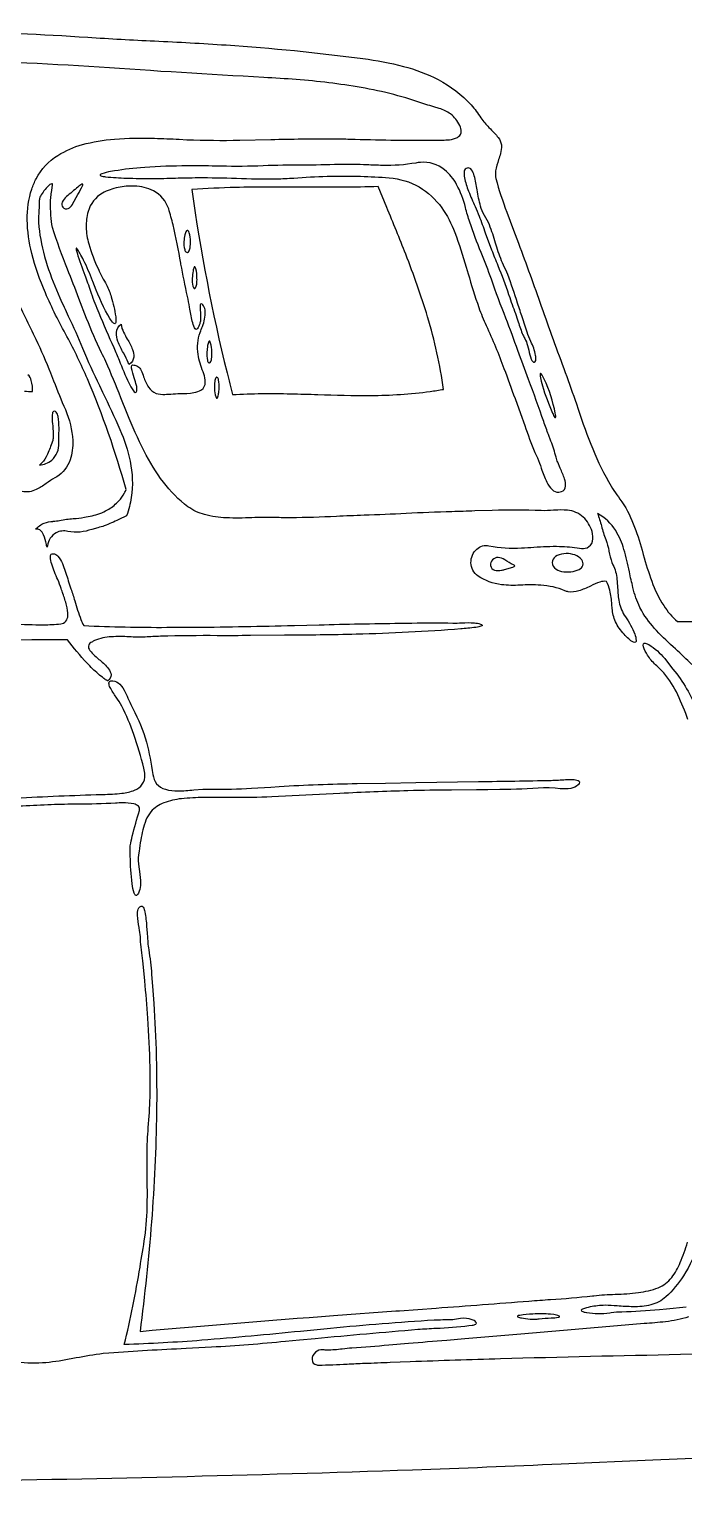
# Model space of a CAD drawing. Header units: metres. Extents: x 2.1 to 14.1, y 6 to 10.8.
# Drawn here: x 8.646 to 10.765, y 6.061 to 10.788 of the extents above; entities that cross this region are included whole.
import ezdxf

# ---------------------------------------------------------------- set-up
doc = ezdxf.new("R2010")
doc.units = ezdxf.units.M

msp = doc.modelspace()

# ---------------------------------------------------------------- linework, layer by layer
at = {"layer": 'truck', "color": 94}
for points in [[(8.38985, 10.78349, -0.0077), (8.83556, 10.76177, 0.0042), (9.05162, 10.74977, -0.0047), (9.28359, 10.73671, -0.0164), (9.72642, 10.69262, -0.0324), (9.85716, 10.66749, -0.055), (9.97005, 10.6245, -0.0918), (10.07635, 10.54246, -0.0379), (10.10821, 10.50039, 0.0495), (10.13417, 10.46974), (10.13923, 10.46461, -0.0377), (10.16414, 10.43687, -0.1228), (10.17458, 10.41344), (10.17474, 10.41198, -0.0854), (10.17136, 10.38527, -0.0125), (10.16539, 10.36548, 0.0401), (10.15581, 10.32903, 0.1011), (10.15655, 10.30397, 0.0229), (10.19211, 10.19495), (10.21387, 10.13705), (10.22989, 10.09464, -0.004), (10.30349, 9.89073, 0.0044), (10.38116, 9.67592, -0.0077), (10.41698, 9.57402, 0.0123), (10.4636, 9.444, 0.0368), (10.52114, 9.32253, 0.0277), (10.55794, 9.26609, -0.0638), (10.60132, 9.18591, -0.0245), (10.62969, 9.10019), (10.63375, 9.08617, 0.0186), (10.66094, 9.00002, 0.0566), (10.69959, 8.9212, 0.0645), (10.74402, 8.86913, -0.001), (11.1648, 8.87387, 0.0014)], [(10.79093, 8.72985, 0.0135), (10.73783, 8.7807, -0.0194), (10.67682, 8.84003, -0.0594), (10.62853, 8.9046), (10.62286, 8.91534, -0.052), (10.60022, 8.97937, -0.0107), (10.58853, 9.03084, 0.0218), (10.57101, 9.10301, 0.066), (10.54427, 9.16412, 0.1318), (10.48559, 9.21957, -0.0233), (10.49823, 9.179, 0.0305), (10.51239, 9.13494, -0.0503), (10.52242, 9.09802), (10.52258, 9.09721, 0.0483), (10.53229, 9.06079), (10.53555, 9.05354, -0.0882), (10.54834, 9.00641, -0.0139), (10.55046, 8.97871, 0.0376), (10.55548, 8.93257, 0.1033), (10.57577, 8.88477, -0.0619), (10.60601, 8.82867, -0.0852), (10.61051, 8.8086, -0.2433), (10.60808, 8.80238, -0.2455), (10.60169, 8.80258, -0.0824), (10.58644, 8.81339, -0.0232), (10.57127, 8.82869, -0.0806), (10.54373, 8.86887, -0.0845), (10.53321, 8.9119), (10.53212, 8.92459, 0.0478), (10.52528, 8.97068, 0.043), (10.51483, 8.99944, 0.1221), (10.49325, 8.99725, 0.0344), (10.46255, 8.98429, -0.0387), (10.42458, 8.96863, -0.1173), (10.39078, 8.96579, -0.0563), (10.37975, 8.96911, 0.0833), (10.30185, 8.98718, 0.031), (10.23518, 8.98735, -0.0444), (10.17482, 8.98874, -0.1154), (10.09915, 9.01663, -0.2576), (10.07603, 9.06006, -0.2127), (10.09486, 9.10428, -0.2383), (10.1343, 9.11472, 0.058), (10.23953, 9.108, 0.0066), (10.27984, 9.11031, -0.024), (10.36267, 9.113, -0.0328), (10.42768, 9.10702, 0.1337), (10.45167, 9.10867, 0.2505), (10.46903, 9.12926, 0.128), (10.46767, 9.16082, 0.1379), (10.43905, 9.20764, 0.1674), (10.3879, 9.23011, 0.0425), (10.34612, 9.22986), (10.34353, 9.22969, -0.0295), (10.3029, 9.22867, 0.0203), (10.14506, 9.22944), (10.08845, 9.22758, -0.0028), (10.01403, 9.22526, 0.0064), (9.86584, 9.21922, -0.0054), (9.72986, 9.21351, 0.0044), (9.6403, 9.20996, -0.0115), (9.49302, 9.20551, -0.0094), (9.44261, 9.20645, 0.0175), (9.3667, 9.2057, -0.0197), (9.28442, 9.20516, -0.0582), (9.21395, 9.21567, -0.0884), (9.15996, 9.24148, -0.0718), (9.08048, 9.3207, -0.0445), (9.01821, 9.4212, -0.0218), (8.96353, 9.5428), (8.94278, 9.59448, 0.0122), (8.894, 9.71154, 0.0081), (8.88039, 9.74015, -0.0207), (8.8322, 9.85125), (8.80715, 9.91603, 0.0065), (8.77006, 10.01052, -0.0239), (8.72209, 10.14595, -0.0585), (8.71636, 10.1851, -0.009), (8.71562, 10.21107), (8.71537, 10.22395, -0.0447), (8.71893, 10.26199), (8.71926, 10.26407), (8.72112, 10.27664, 0.0461), (8.72161, 10.28582, 0.5872), (8.71897, 10.28744, 0.1005), (8.70835, 10.2802, 0.0866), (8.6828, 10.24711, 0.1147), (8.67881, 10.23253, -0.022), (8.67767, 10.20132, 0.0303), (8.67669, 10.1621, 0.0522), (8.69597, 10.05183, 0.0094), (8.70447, 10.02304, 0.0287), (8.74572, 9.91759, 0.0042), (8.77285, 9.85871, -0.0139), (8.81918, 9.75472, 0.0164), (8.87362, 9.63356), (8.88364, 9.61266, -0.0113), (8.93969, 9.49134, -0.0505), (8.97287, 9.38848, -0.0888), (8.97679, 9.27153, -0.0494), (8.96168, 9.21234), (8.93586, 9.19995, -0.0311), (8.88937, 9.17946, -0.0223), (8.86878, 9.17331), (8.84855, 9.16772, -0.042), (8.81142, 9.15916, -0.0855), (8.77133, 9.16143, 0.1849), (8.73364, 9.15683, 0.2345), (8.7054, 9.11475), (8.70472, 9.11091, -0.9911), (8.70402, 9.11068, -0.0483), (8.70181, 9.11907, 0.0505), (8.69243, 9.15052, 0.1278), (8.68112, 9.16598, 0.237), (8.66665, 9.16847, -0.1073), (8.69512, 9.18826, -0.0705), (8.72304, 9.19401), (8.72412, 9.19412, 0.0309), (8.74465, 9.19713, -0.0363), (8.78909, 9.20295, 0.0247), (8.82474, 9.20705, 0.0411), (8.87437, 9.21922, 0.0477), (8.89968, 9.23099, 0.0799), (8.93228, 9.25643), (8.93583, 9.26035, 0.0714), (8.95482, 9.28594, 0.0292), (8.95984, 9.29727, 0.0339), (8.83457, 9.65526, 0.0227), (8.76851, 9.79218, -0.0241), (8.69863, 9.93382, -0.0401), (8.65482, 10.0616, -0.0575), (8.63989, 10.17049, -0.085), (8.65466, 10.26985, -0.0374), (8.66899, 10.30361, -0.1341), (8.73905, 10.37931, -0.0728), (8.81836, 10.4139, -0.0479), (8.92199, 10.43184, -0.028), (9.05183, 10.43454, -0.0055), (9.13162, 10.43123), (9.15686, 10.43001, 0.0151), (9.32756, 10.42845), (9.42874, 10.43051, -0.0078), (9.62998, 10.43305, -0.0056), (9.68441, 10.43199, 0.0092), (9.94984, 10.42817), (9.96005, 10.42818, 0.0315), (10.00603, 10.43002, 0.0908), (10.0319, 10.43732, 0.2194), (10.04393, 10.45189, 0.1465), (10.0419, 10.47041), (10.03945, 10.47624, 0.1271), (10.00989, 10.51339, 0.0813), (9.97347, 10.53097), (9.95534, 10.53643, -0.0157), (9.92993, 10.54434, 0.0418), (9.7203, 10.59898, 0.0247), (9.51042, 10.62472, 0.0063), (9.40541, 10.63146, -0.0038), (8.87238, 10.66482, 0.012), (8.33815, 10.68755, 0.0054)], [(8.59866, 9.92665, 0.0038), (8.66756, 9.78386, -0.0203), (8.71505, 9.67442), (8.72527, 9.64853, 0.0106), (8.76334, 9.55567, -0.0938), (8.78713, 9.45539, -0.0944), (8.7784, 9.39287, -0.1705), (8.7356, 9.3384), (8.7296, 9.33488, 0.0277), (8.70077, 9.31635, -0.0422), (8.66936, 9.2969, -0.1657), (8.62354, 9.29076, 0.023)], [(8.63088, 9.61517, -0.009), (8.65721, 9.61426, 0.0714), (8.65319, 9.64995, 0.1405), (8.64234, 9.66882, 0.0731)], [(8.59491, 8.86248, 0.0186), (8.69266, 8.85895, 0.023), (8.74822, 8.86205, 0.2092), (8.76517, 8.87046, 0.1539), (8.7712, 8.8891, 0.0721), (8.76705, 8.92218, 0.0232), (8.7552, 8.96013, -0.017), (8.74999, 8.97602, 0.0273), (8.73856, 9.00526, -0.024), (8.7192, 9.05529, -0.0746), (8.71477, 9.07873, -0.2076), (8.71783, 9.0875, -0.207), (8.72414, 9.08919, -0.1866), (8.73876, 9.08122, -0.0814), (8.75377, 9.05699, -0.0319), (8.7711, 9.00763), (8.7729, 9.00162, 0.0148), (8.78122, 8.97538, -0.0157), (8.79349, 8.93681, 0.0237), (8.81377, 8.8757, 0.0237), (8.82264, 8.85633, 0.0125), (9.09168, 8.85074), (9.16559, 8.85094, 0.0047), (9.48179, 8.85639), (9.50532, 8.85695), (9.58463, 8.85887, -0.0035), (9.84612, 8.86412), (9.88492, 8.86464, -0.0105), (10.01773, 8.86472, 0.0174), (10.04542, 8.8653, -0.0355), (10.08736, 8.86516, -0.056), (10.1065, 8.86124, -0.1501), (10.11227, 8.85802, -0.4545), (10.11114, 8.8555, -0.0801), (10.09747, 8.85158, -0.0202), (10.04739, 8.84606), (10.04331, 8.84572, -0.0138), (9.70444, 8.82807, -0.0048), (9.47202, 8.82493), (9.36299, 8.82399, -0.0032), (9.25512, 8.82368, 0.0091), (9.0715, 8.82172, 0.0059), (9.02145, 8.81939, -0.0249), (8.96977, 8.8199, 0.0285), (8.91203, 8.82016, 0.0883), (8.85799, 8.80763, 0.0215), (8.84873, 8.80299, 0.1611), (8.83884, 8.79357, 0.2328), (8.83991, 8.78038, 0.0816), (8.85442, 8.76257, 0.0132), (8.87178, 8.74709, -0.0356), (8.89972, 8.72072, -0.1129), (8.91072, 8.70196, -0.2718), (8.9052, 8.68198), (8.90149, 8.6785, -0.5512), (8.8998, 8.67785, -0.0694), (8.88769, 8.68536, -0.0128), (8.8694, 8.69998, -0.028), (8.83339, 8.73467, -0.0235), (8.76983, 8.81076, 0.007), (8.1547, 8.79838, 0.0051)], [(10.7783, 8.55189, 0.0256), (10.74566, 8.63183, 0.0653), (10.70012, 8.70299, 0.0395), (10.67348, 8.72938, -0.0709), (10.64755, 8.76062, -0.0702), (10.63442, 8.78779, -0.1614), (10.63413, 8.79719, -0.3575), (10.63965, 8.79962, -0.0975), (10.6514, 8.79471, -0.0913), (10.70284, 8.74955), (10.71551, 8.73353), (10.72968, 8.71567, -0.0804), (10.80738, 8.58219, -0.0225)], [(8.5856, 8.29672, -0.006), (8.86323, 8.30913), (8.87267, 8.30939), (8.88446, 8.30968, 0.0256), (8.94613, 8.31319, 0.0702), (8.98753, 8.32352, 0.1388), (9.01235, 8.34261, 0.1635), (9.02065, 8.37302, 0.0581), (9.01735, 8.39456, 0.0199), (8.98492, 8.50409, 0.0355), (8.9457, 8.59552, 0.0261), (8.92738, 8.62508, -0.0317), (8.90826, 8.65635, -0.117), (8.90434, 8.67013, -0.379), (8.9107, 8.67715, -0.0661), (8.91673, 8.67754, -0.1906), (8.93951, 8.66666, -0.0789), (8.95717, 8.64053, -0.0154), (8.9686, 8.61536, 0.0254), (8.98166, 8.58746, -0.061), (9.02537, 8.47889, -0.0316), (9.04666, 8.3742, 0.1361), (9.05873, 8.34425, 0.1536), (9.08731, 8.3261, 0.0718), (9.12792, 8.32118, 0.0211), (9.17914, 8.3241), (9.2081, 8.32631, -0.0224), (9.23538, 8.32685, 0.0223), (9.36565, 8.32959), (9.42861, 8.33362), (9.4557, 8.33543, -0.0119), (9.70749, 8.34481), (9.79923, 8.34624), (9.8977, 8.34778), (10.10072, 8.35114, 0.0011), (10.33504, 8.35512, 0.0094), (10.35871, 8.3563, -0.0253), (10.40515, 8.35765, -0.0872), (10.42276, 8.35454, -0.291), (10.42713, 8.34939, -0.1863), (10.42361, 8.34207), (10.42276, 8.34113, -0.1601), (10.39916, 8.32909, -0.0641), (10.36499, 8.32804), (10.34892, 8.32939), (10.32919, 8.33095, 0.0335), (10.31106, 8.33088, -0.0172), (10.16987, 8.32511), (10.13026, 8.32463), (10.09374, 8.3242), (10.01337, 8.32357, 0.007), (9.87213, 8.32158, 0.0041), (9.65208, 8.31292), (9.43119, 8.30164, -0.0145), (9.30156, 8.29971), (9.29659, 8.29974, 0.0059), (9.21173, 8.29952, 0.0251), (9.13898, 8.29565, 0.0651), (9.08231, 8.2823, 0.1207), (9.04021, 8.25347, 0.0866), (9.02391, 8.22608, 0.0494), (9.00735, 8.1622, 0.0067), (9.00165, 8.12537), (8.99999, 8.11406, 0.0668), (9.00066, 8.07518), (9.00282, 8.05953, -0.0386), (9.00649, 8.0208, -0.0885), (9.00223, 7.99594), (9.00223, 7.99594, -0.0961), (8.99571, 7.98397, -0.3724), (8.99082, 7.98276, -0.1569), (8.98606, 7.99001, -0.052), (8.9795, 8.02047, -0.026), (8.97334, 8.11012, -0.0183), (8.97355, 8.14351, -0.0336), (8.97995, 8.17479, -0.0098), (9.00281, 8.25715, 0.2912), (8.99991, 8.27121, 0.134), (8.9848, 8.27872, 0.0602), (8.94896, 8.2821, 0.0153), (8.92546, 8.28126, -0.0143), (8.80291, 8.27784, 0.008), (8.71789, 8.27622, 0.0032), (8.53181, 8.26719)], [(8.5698, 6.48182, 0.0837), (8.66681, 6.46837, 0.0376), (8.75427, 6.47759, 0.0047), (8.79801, 6.48554, -0.0186), (8.88545, 6.49977), (8.90431, 6.50154), (8.90431, 6.50154, -0.0061), (9.15397, 6.51613), (9.2365, 6.52035, 0.0101), (9.47611, 6.53898), (9.5206, 6.54315), (9.57134, 6.54792, -0.0022), (9.90385, 6.57734, -0.0089), (9.96284, 6.58093, 0.0215), (10.06948, 6.58944), (10.08025, 6.59091, 0.1203), (10.09158, 6.59452, 0.4953), (10.0921, 6.60083, 0.1222), (10.07958, 6.6084, 0.1301), (10.04245, 6.61214), (10.04179, 6.61201, -0.0506), (9.99146, 6.60759), (9.98486, 6.60753, 0.0143), (9.95635, 6.60679, 0.0081), (9.62118, 6.5801), (9.52476, 6.57074, -0.0054), (9.20477, 6.54175, -0.0111), (8.95397, 6.52774, 0.0188), (9.00499, 6.77884, 0.004), (9.0205, 6.87594, 0.0337), (9.0285, 6.98587, 0.007), (9.02821, 7.06923, -0.0141), (9.02894, 7.18853, -0.0122), (9.03178, 7.23081, 0.0285), (9.03767, 7.42696, 0.0104), (9.03044, 7.58525, 0.0083), (9.02009, 7.70633), (9.01489, 7.76146, 0.0092), (9.01083, 7.79668), (9.00748, 7.82468, -0.0244), (9.00595, 7.84844, 0.0369), (9.00219, 7.87683), (9.00194, 7.87828, -0.0329), (8.99662, 7.91814, -0.1033), (8.99914, 7.93837, -0.07), (9.00157, 7.94253, -0.1685), (9.00876, 7.94806, -0.3148), (9.01482, 7.94494, -0.0928), (9.02052, 7.92909, -0.0309), (9.02625, 7.88171), (9.02771, 7.86144), (9.03001, 7.83106, 0.0214), (9.03306, 7.80631, -0.023), (9.04231, 7.72711), (9.04618, 7.67451), (9.04921, 7.63282, -0.012), (9.0572, 7.46271), (9.05736, 7.45692, -0.0098), (9.05846, 7.28024, -0.0163), (9.04203, 6.9258, -0.0127), (9.00488, 6.5705, -0.0046), (9.63095, 6.62189), (9.83247, 6.63679), (9.84474, 6.63769), (9.96296, 6.64628, 0.0023), (10.2637, 6.66892, -0.0033), (10.33368, 6.67402, 0.0124), (10.46886, 6.68551), (10.47346, 6.68607, -0.0194), (10.54295, 6.69088, 0.022), (10.61767, 6.6963, 0.0603), (10.68209, 6.71199, 0.1332), (10.72549, 6.74496, 0.0676), (10.75346, 6.79368, 0.0242), (10.77659, 6.85926, -0.0068)], [(10.81357, 6.8571, -0.0625), (10.76346, 6.75043, -0.0618), (10.70684, 6.68237, -0.1267), (10.65782, 6.6565, -0.0639), (10.60071, 6.65041, -0.0173), (10.54866, 6.65297, 0.0138), (10.50972, 6.65512, 0.045), (10.46176, 6.64975, 0.0577), (10.43729, 6.6427, 0.2018), (10.43299, 6.63895, 0.3363), (10.43506, 6.63594, 0.0806), (10.44935, 6.63192), (10.4504, 6.63175, 0.0772), (10.52493, 6.63091), (10.53015, 6.63155, -0.0283), (10.56385, 6.63442, 0.0207), (10.68624, 6.64204), (10.70836, 6.64415), (10.77189, 6.64999, 0.0356)], [(10.78028, 6.61752, -0.0492), (10.70553, 6.60184, -0.0126), (10.63675, 6.59572), (10.59935, 6.59284), (10.37519, 6.57361), (10.2369, 6.56184), (10.05576, 6.54648), (9.9975, 6.54155, -0.0019), (9.87395, 6.53132), (9.81006, 6.52594, -0.0076), (9.69049, 6.51675, 0.0183), (9.65951, 6.51353, -0.0416), (9.61006, 6.51004, -0.016), (9.59712, 6.51084, 0.4392), (9.56157, 6.47987, 0.3876), (9.57688, 6.46195, 0.0452), (9.58236, 6.46148), (9.58236, 6.46148, 0.0146), (9.67513, 6.46482, -0.0066), (9.73203, 6.46754, 0.0027), (9.81475, 6.4707), (9.87903, 6.47324, -0.0019), (10.17145, 6.48265, -0.0019), (10.75434, 6.49639), (10.86417, 6.4989, -0.0028)], [(10.84746, 6.16077), (10.66438, 6.15327), (10.36748, 6.14071, -0.0024), (9.88647, 6.12132, -0.005), (8.33033, 6.08417, -0.004)]]:
    msp.add_lwpolyline(points, format="xyb", dxfattribs=at)
for points in [[(10.36897, 9.29043, 0.3211), (10.38241, 9.30792, 0.0953), (10.37878, 9.33141, 0.0276), (10.36484, 9.36603), (10.35656, 9.38526, -0.0403), (10.35116, 9.40181, 0.0335), (10.33492, 9.45351), (10.32688, 9.47486, -0.0091), (10.31151, 9.51683, 0.0072), (10.26226, 9.65363, -0.0033), (10.22791, 9.74752, 0.0062), (10.18897, 9.85146, -0.009), (10.14205, 9.97816, 0.0128), (10.10895, 10.06481, -0.0166), (10.0719, 10.16331, -0.0174), (10.05836, 10.20988, 0.0667), (10.02925, 10.28528, 0.0948), (9.99046, 10.33248, 0.1961), (9.91215, 10.35637, 0.0261), (9.89758, 10.35449, -0.0497), (9.78983, 10.34668, -0.0071), (9.73923, 10.3484, 0.0206), (9.65151, 10.34977), (9.64915, 10.34968, -0.0095), (9.53038, 10.34768, 0.0112), (9.40377, 10.34529, -0.0158), (9.2673, 10.34414), (9.24959, 10.34441, 0.006), (9.15774, 10.34512, 0.0157), (9.02002, 10.34043), (9.00631, 10.3393, 0.021), (8.9099, 10.32676, 0.0474), (8.88147, 10.31943, 0.1727), (8.87639, 10.31578), (8.87634, 10.31563, 0.3703), (8.87802, 10.31342, 0.0702), (8.89367, 10.30989, 0.0218), (8.96108, 10.30558, 0.0076), (9.04334, 10.30435, 0.0072), (9.11991, 10.3057, -0.0056), (9.19196, 10.30714, -0.0095), (9.31702, 10.30496, 0.013), (9.44648, 10.30326, 0.0126), (9.50248, 10.3058, -0.0254), (9.71873, 10.31152, -0.0136), (9.81131, 10.30638, -0.1124), (9.90835, 10.27684, -0.1061), (9.98116, 10.20964, -0.0653), (10.02359, 10.12921, -0.0183), (10.06038, 10.0174), (10.06675, 9.996, 0.0134), (10.1013, 9.88668, 0.024), (10.12502, 9.82828, -0.0194), (10.18278, 9.68894, -0.0033), (10.21849, 9.59176), (10.23604, 9.54353), (10.25004, 9.50448, 0.0144), (10.28298, 9.41676), (10.29076, 9.39935, -0.0241), (10.30365, 9.36591, 0.0303), (10.32138, 9.32125, 0.0887), (10.33823, 9.29703, 0.2128), (10.36012, 9.28853, 0.0691), (10.36897, 9.29043)], [(10.28058, 9.70966, 0.3325), (10.28575, 9.71486, 0.1017), (10.28533, 9.73154, 0.0694), (10.26969, 9.77694, -0.0438), (10.25777, 9.80665), (10.25144, 9.82636), (10.24272, 9.8531, -0.005), (10.22699, 9.90055, 0.0161), (10.1948, 9.99298, 0.0162), (10.18132, 10.02404, -0.0351), (10.15992, 10.08171), (10.15571, 10.09538, 0.0249), (10.13572, 10.15378, 0.0474), (10.11956, 10.18458, -0.0759), (10.10687, 10.21482, -0.0249), (10.096, 10.26726, 0.0261), (10.08654, 10.31295, 0.0906), (10.0777, 10.33262, 0.2565), (10.06655, 10.33847), (10.06384, 10.33804, 0.2949), (10.05426, 10.32767, 0.1022), (10.05468, 10.30689, 0.0451), (10.06823, 10.26292, 0.0116), (10.08915, 10.21358, -0.0109), (10.10252, 10.18232, -0.0043), (10.12242, 10.12862), (10.1427, 10.07364, 0.0095), (10.16289, 10.02251, -0.0156), (10.19789, 9.9286), (10.19878, 9.92606, 0.0053), (10.21985, 9.86705, -0.0126), (10.22894, 9.83989, 0.0308), (10.24424, 9.79748, 0.0301), (10.25011, 9.78648, -0.0677), (10.25872, 9.7638), (10.2627, 9.74785, 0.0373), (10.27088, 9.7193, 0.146), (10.27706, 9.71048, 0.1699), (10.28058, 9.70966)], [(8.78683, 10.22163), (8.80364, 10.25236, 0.0246), (8.81862, 10.28095, 0.1784), (8.81943, 10.2855, 0.3793), (8.8171, 10.2856, 0.0566), (8.80385, 10.27644, 0.007), (8.76692, 10.2456, 0.1341), (8.75341, 10.22754, 0.2473), (8.75497, 10.21107, 0.36), (8.77242, 10.2069, 0.1625), (8.78599, 10.22014), (8.78683, 10.22163)], [(8.99496, 9.61943, 0.0881), (8.99324, 9.63386, 0.015), (8.98614, 9.65848, -0.0314), (8.97765, 9.69006, -0.1376), (8.9779, 9.69895, -0.3712), (8.98113, 9.70038), (8.98482, 9.69975, -0.1115), (8.99808, 9.69556, -0.1272), (9.00826, 9.68299, -0.0411), (9.01668, 9.66192, 0.0741), (9.03252, 9.62804, 0.1611), (9.05717, 9.60846, 0.0932), (9.08552, 9.6051, 0.0122), (9.10453, 9.60633, -0.0199), (9.13471, 9.60794, 0.0424), (9.1789, 9.61086, 0.1067), (9.2034, 9.61991, 0.2452), (9.21625, 9.64403, 0.0948), (9.21126, 9.67194), (9.20901, 9.67801, -0.0576), (9.19279, 9.73485, -0.1234), (9.19954, 9.80555, -0.02), (9.20703, 9.82513, 0.1057), (9.21593, 9.8736, 0.1299), (9.21086, 9.89206, 0.1183), (9.20581, 9.89683, 0.2498), (9.20107, 9.89773, 0.2427), (9.19912, 9.89307, 0.0383), (9.19989, 9.87842, -0.0529), (9.20058, 9.84539, -0.0477), (9.19809, 9.83355, -0.0822), (9.1912, 9.81826, -0.2811), (9.1865, 9.81564, -0.2132), (9.18166, 9.82023, -0.063), (9.17419, 9.84239, -0.0147), (9.16549, 9.88718, 0.0142), (9.1587, 9.92256, -0.0125), (9.13747, 10.02697), (9.13682, 10.03042, 0.012), (9.1117, 10.15405, 0.0174), (9.09771, 10.20568, 0.2012), (9.04811, 10.26423, 0.1112), (8.9869, 10.27976, 0.0616), (8.93387, 10.27516, 0.0819), (8.88327, 10.25684, 0.1998), (8.83683, 10.19716, 0.0714), (8.83056, 10.14653, 0.0647), (8.83892, 10.09255, 0.0424), (8.87013, 10.01061, 0.0182), (8.89637, 9.9598, -0.0481), (8.91168, 9.92139, -0.0436), (8.9262, 9.85684, -0.0776), (8.92623, 9.8378, -0.2731), (8.92344, 9.83379, -0.2383), (8.91863, 9.83582, -0.07), (8.90711, 9.85129), (8.90056, 9.86283, -0.0345), (8.85196, 9.97056), (8.85106, 9.97289, 0.0261), (8.82246, 10.03979, 0.0132), (8.81053, 10.06195, 0.0491), (8.80039, 10.07749), (8.79904, 10.07848, 0.561), (8.79816, 10.07734, 0.063), (8.80123, 10.06321, 0.0126), (8.8264, 9.99072), (8.82803, 9.98626, -0.0097), (8.84703, 9.93241, 0.0206), (8.8712, 9.86896, 0.0079), (8.92035, 9.75653, -0.0096), (8.9373, 9.71573, 0.0149), (8.96844, 9.64252, 0.0507), (8.98337, 9.61649, 0.1638), (8.98954, 9.61155, 0.3664), (8.99342, 9.61419, 0.0676), (8.99496, 9.61943)], [(9.30424, 9.6045, -0.0208), (9.49327, 9.60716, -0.0026), (9.58018, 9.60473, 0.0101), (9.75101, 9.60166, 0.0323), (9.94401, 9.61466, 0.009), (9.98728, 9.62141, 0.0391), (9.93545, 9.85658, 0.0203), (9.86471, 10.0591, 0.0046), (9.80344, 10.21083), (9.77595, 10.27795, -0.0094), (9.54494, 10.27618), (9.52956, 10.27627, 0.0081), (9.31377, 10.27527, 0.0121), (9.17286, 10.26839, 0.0268), (9.28647, 9.67519, 0.0028), (9.30424, 9.6045)], [(9.16807, 10.10055, 0.069), (9.16408, 10.12856, 0.1605), (9.15965, 10.13575, 0.4103), (9.15494, 10.1345, 0.1118), (9.14998, 10.1222, 0.0414), (9.14725, 10.10058, 0.0885), (9.1496, 10.07395, 0.1691), (9.15488, 10.06558, 0.3976), (9.1615, 10.06701, 0.1305), (9.1668, 10.07998, 0.0555), (9.16807, 10.10055)], [(9.18924, 9.98131, 0.0523), (9.18585, 10.01204, 0.1525), (9.18283, 10.01824, 0.4686), (9.18014, 10.01724, 0.094), (9.17645, 10.00509, 0.0297), (9.17413, 9.98133, 0.0788), (9.17611, 9.95519, 0.1704), (9.18001, 9.94839, 0.4244), (9.18428, 9.94969, 0.1184), (9.18835, 9.96185, 0.0453), (9.18924, 9.98131)], [(8.96857, 9.70145, 0.057), (8.95655, 9.72962), (8.951, 9.73992, -0.0366), (8.93327, 9.77664, -0.1106), (8.92859, 9.80515, -0.2059), (8.94358, 9.83224, 0.0877), (8.95173, 9.80658, 0.0162), (8.9637, 9.78419, -0.0376), (8.98062, 9.75033, -0.1188), (8.98463, 9.72551, -0.2092), (8.97135, 9.70346), (8.96857, 9.70145)], [(9.23729, 9.74299, 0.0533), (9.23354, 9.77143, 0.1632), (9.23045, 9.77718, 0.4375), (9.22767, 9.77598, 0.0916), (9.22376, 9.76329, 0.026), (9.22143, 9.74304, 0.0785), (9.22294, 9.71542, 0.1577), (9.22714, 9.70739, 0.451), (9.23212, 9.70843, 0.1235), (9.23641, 9.72036, 0.0535), (9.23729, 9.74299)], [(9.26085, 9.62322, 0.0724), (9.25897, 9.65213, 0.1529), (9.25492, 9.66016, 0.4694), (9.25052, 9.65919, 0.1194), (9.24657, 9.64733, 0.0511), (9.24592, 9.62324, 0.0614), (9.24974, 9.59793, 0.1853), (9.2529, 9.59293, 0.3941), (9.25574, 9.59448, 0.0917), (9.25943, 9.60782, 0.0234), (9.26085, 9.62322)], [(10.34878, 9.54456, 0.0589), (10.31321, 9.6543, 0.0623), (10.30312, 9.67147, 0.3034), (10.30055, 9.6728, 0.2406), (10.29961, 9.66942, 0.0525), (10.30338, 9.64822), (10.3075, 9.6329, 0.0345), (10.33991, 9.54452, 0.0636), (10.3479, 9.53056, 0.4319), (10.34971, 9.52993, 0.1645), (10.35021, 9.53473, 0.0266), (10.34878, 9.54456)], [(8.67943, 9.37622, 0.157), (8.71918, 9.39219, 0.2254), (8.74267, 9.44742, -0.0153), (8.74261, 9.47127), (8.74274, 9.49676, 0.0485), (8.73957, 9.53321, 0.1248), (8.73343, 9.54738, 0.1688), (8.72812, 9.55043, 0.3917), (8.72217, 9.54666, 0.0942), (8.72034, 9.53108, 0.0189), (8.72234, 9.5032, -0.0319), (8.72436, 9.46752, -0.0803), (8.72242, 9.45627), (8.71718, 9.4419, -0.0398), (8.70091, 9.40244, -0.1056), (8.68051, 9.37701), (8.67943, 9.37622)], [(10.18487, 9.03795), (10.2113, 9.04601), (10.2157, 9.04781, 0.3311), (10.21749, 9.04992, 0.1748), (10.21389, 9.05292, -0.032), (10.18542, 9.06901, 0.1468), (10.16372, 9.07684, 0.4556), (10.13928, 9.0508, 0.2975), (10.15249, 9.03593, 0.1251), (10.17455, 9.03539, 0.0285), (10.18487, 9.03795)], [(10.39949, 9.03091, 0.0992), (10.42638, 9.03843, 0.1888), (10.43808, 9.05118, 0.2427), (10.43458, 9.06903, 0.1499), (10.41188, 9.08503, 0.0887), (10.38442, 9.08957, 0.1227), (10.35449, 9.08297, 0.1984), (10.33973, 9.06642, 0.2823), (10.34607, 9.04352, 0.1462), (10.36914, 9.03194, 0.0802), (10.39949, 9.03091)], [(10.25211, 6.61253, 0.0401), (10.28324, 6.61016, 0.021), (10.29718, 6.61135, -0.0198), (10.33507, 6.61423, 0.0452), (10.35907, 6.61662, 0.2094), (10.36264, 6.61849, 0.3451), (10.36103, 6.62043, 0.0648), (10.34359, 6.62495), (10.33321, 6.62634, 0.032), (10.27628, 6.62678, 0.0347), (10.2341, 6.62259, 0.1206), (10.22684, 6.61992, 0.5645), (10.22749, 6.6179, 0.0806), (10.23914, 6.61453), (10.25211, 6.61253)]]:
    msp.add_lwpolyline(points, format="xyb", close=True, dxfattribs=at)

doc.saveas('drawing.dxf')
